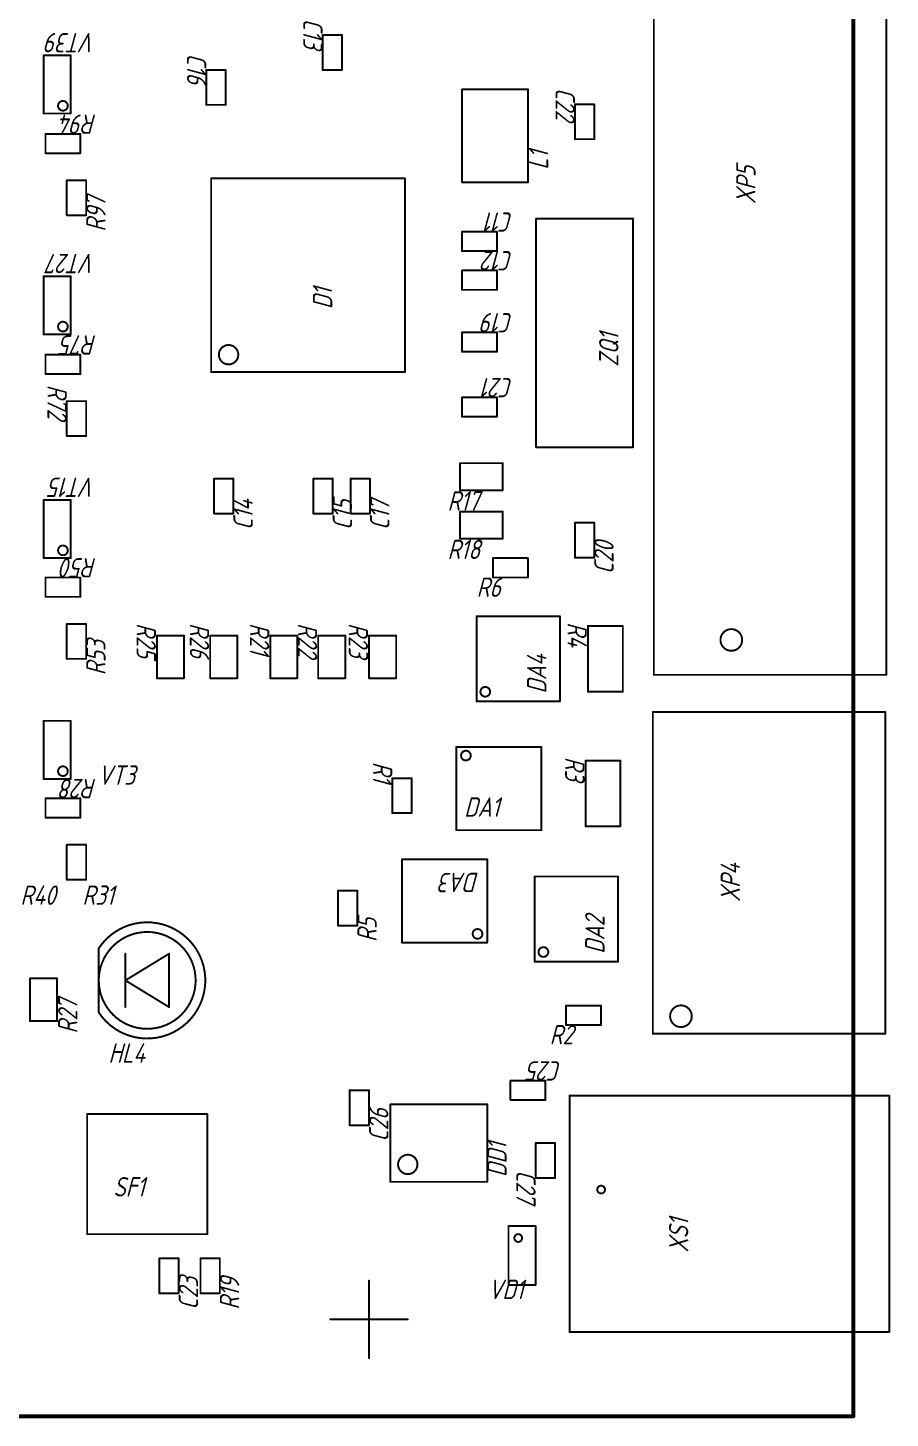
# Model space of a CAD drawing. Header units: millimetres. Extents: x 100 to 205, y 100 to 243.
# Drawn here: x 159.4 to 203.9, y 99.9 to 171.7 of the extents above; entities that cross this region are included whole.
import ezdxf

# ---------------------------------------------------------------- set-up
doc = ezdxf.new("R2010")
doc.units = ezdxf.units.MM
doc.layers.add('Mechanical1', color=6, linetype='Continuous')
doc.layers.add('Mechanical13', color=56, linetype='Continuous')
doc.styles.add('ГОСТ тип А', font='', dxfattribs={"height": 0.2})
doc.styles.get('ГОСТ тип А').set_extended_font_data('ГОСТ тип А', italic=True)

msp = doc.modelspace()

# ---------------------------------------------------------------- linework, layer by layer
at = {"layer": 'Mechanical1', "const_width": 0.2}
for points in [[(202, 243), (202, 100)], [(100, 100), (202, 100)]]:
    msp.add_lwpolyline(points, dxfattribs=at)
at = {"layer": 'Mechanical1', "const_width": 0.1}
msp.add_lwpolyline([(201.95, 100, 1), (202.05, 100, 1)], format="xyb", close=True, dxfattribs=at)
msp.add_lwpolyline([(201.95, 100, 1), (202.05, 100, 1)], format="xyb", close=True, dxfattribs=at)
at = {"layer": 'Mechanical13', "const_width": 0.1}
for points in [[(191.7, 189.875), (191.7, 138.275)], [(203.7, 189.875), (203.7, 138.275)], [(174.6, 169.5), (174.6, 171.3)], [(174.6, 171.3), (175.6, 171.3)], [(175.6, 169.5), (175.6, 171.3)], [(160.2, 167.25), (160.2, 170.25)], [(160.2, 170.25), (161.6, 170.25)], [(161.6, 167.25), (161.6, 170.25)], [(168.6, 169.5), (169.6, 169.5)], [(168.6, 167.7), (168.6, 169.5)], [(169.6, 167.7), (169.6, 169.5)], [(174.6, 169.5), (175.6, 169.5)], [(181.8, 168.5), (185.2, 168.5)], [(181.8, 163.7), (181.8, 168.5)], [(185.2, 163.7), (185.2, 168.5)], [(160.2, 167.25), (161.6, 167.25)], [(168.6, 167.7), (169.6, 167.7)], [(187.625, 165.925), (187.625, 167.725)], [(187.625, 167.725), (188.625, 167.725)], [(188.625, 165.925), (188.625, 167.725)], [(160.3, 165.2), (160.3, 166.2)], [(160.3, 166.2), (162.1, 166.2)], [(162.1, 165.2), (162.1, 166.2)], [(187.625, 165.925), (188.625, 165.925)], [(160.3, 165.2), (162.1, 165.2)], [(161.4, 163.8), (162.4, 163.8)], [(161.4, 162), (161.4, 163.8)], [(162.4, 162), (162.4, 163.8)], [(168.85, 153.9), (168.85, 163.9)], [(168.85, 163.9), (178.85, 163.9)], [(178.85, 153.9), (178.85, 163.9)], [(181.8, 163.7), (185.2, 163.7)], [(161.4, 162), (162.4, 162)], [(185.625, 161.825), (190.625, 161.825)], [(185.625, 150.025), (185.625, 161.825)], [(190.625, 150.025), (190.625, 161.825)], [(181.8, 161.15), (183.6, 161.15)], [(181.8, 160.15), (181.8, 161.15)], [(183.6, 160.15), (183.6, 161.15)], [(181.8, 160.15), (183.6, 160.15)], [(160.2, 155.85), (160.2, 158.85)], [(160.2, 158.85), (161.6, 158.85)], [(161.6, 155.85), (161.6, 158.85)], [(181.8, 159.15), (183.6, 159.15)], [(181.8, 158.15), (181.8, 159.15)], [(183.6, 158.15), (183.6, 159.15)], [(181.8, 158.15), (183.6, 158.15)], [(160.2, 155.85), (161.6, 155.85)], [(181.8, 154.95), (181.8, 155.95)], [(181.8, 155.95), (183.6, 155.95)], [(183.6, 154.95), (183.6, 155.95)], [(160.3, 153.8), (160.3, 154.8)], [(160.3, 154.8), (162.1, 154.8)], [(162.1, 153.8), (162.1, 154.8)], [(181.8, 154.95), (183.6, 154.95)], [(160.3, 153.8), (162.1, 153.8)], [(168.85, 153.9), (178.85, 153.9)], [(161.4, 152.4), (162.4, 152.4)], [(161.4, 150.6), (161.4, 152.4)], [(162.4, 150.6), (162.4, 152.4)], [(181.8, 151.6), (181.8, 152.6)], [(181.8, 152.6), (183.6, 152.6)], [(183.6, 151.6), (183.6, 152.6)], [(181.8, 151.6), (183.6, 151.6)], [(161.4, 150.6), (162.4, 150.6)], [(185.625, 150.025), (190.625, 150.025)], [(181.7, 149.2), (183.9, 149.2)], [(181.7, 147.8), (181.7, 149.2)], [(183.9, 147.8), (183.9, 149.2)], [(169, 146.6), (169, 148.4)], [(169, 148.4), (170, 148.4)], [(170, 146.6), (170, 148.4)], [(174.125, 146.6), (174.125, 148.4)], [(174.125, 148.4), (175.125, 148.4)], [(175.125, 146.6), (175.125, 148.4)], [(176.05, 146.6), (176.05, 148.4)], [(176.05, 148.4), (177.05, 148.4)], [(177.05, 146.6), (177.05, 148.4)], [(160.2, 144.3), (160.2, 147.3)], [(160.2, 147.3), (161.6, 147.3)], [(161.6, 144.3), (161.6, 147.3)], [(181.7, 147.8), (183.9, 147.8)], [(169, 146.6), (170, 146.6)], [(174.125, 146.6), (175.125, 146.6)], [(176.05, 146.6), (177.05, 146.6)], [(181.7, 146.7), (183.9, 146.7)], [(181.7, 145.3), (181.7, 146.7)], [(183.9, 145.3), (183.9, 146.7)], [(187.625, 144.325), (187.625, 146.125)], [(187.625, 146.125), (188.625, 146.125)], [(188.625, 144.325), (188.625, 146.125)], [(181.7, 145.3), (183.9, 145.3)], [(160.2, 144.3), (161.6, 144.3)], [(183.4, 144.3), (185.2, 144.3)], [(183.4, 143.3), (183.4, 144.3)], [(185.2, 143.3), (185.2, 144.3)], [(187.625, 144.325), (188.625, 144.325)], [(160.3, 143.3), (162.1, 143.3)], [(160.3, 142.3), (160.3, 143.3)], [(162.1, 142.3), (162.1, 143.3)], [(183.4, 143.3), (185.2, 143.3)], [(160.3, 142.3), (162.1, 142.3)], [(161.4, 139.1), (161.4, 140.9)], [(161.4, 140.9), (162.4, 140.9)], [(162.4, 139.1), (162.4, 140.9)], [(182.55, 136.9), (182.55, 141.3)], [(182.55, 141.3), (186.85, 141.3)], [(186.85, 136.9), (186.85, 141.3)], [(188.3, 137.4), (188.3, 140.8)], [(188.3, 140.8), (190.1, 140.8)], [(190.1, 137.4), (190.1, 140.8)], [(166.05, 138.1), (166.05, 140.3)], [(166.05, 140.3), (167.45, 140.3)], [(167.45, 138.1), (167.45, 140.3)], [(168.8, 138.1), (168.8, 140.3)], [(168.8, 140.3), (170.2, 140.3)], [(170.2, 138.1), (170.2, 140.3)], [(171.9, 138.1), (171.9, 140.3)], [(171.9, 140.3), (173.3, 140.3)], [(173.3, 138.1), (173.3, 140.3)], [(174.375, 140.3), (175.775, 140.3)], [(174.375, 138.1), (174.375, 140.3)], [(175.775, 138.1), (175.775, 140.3)], [(177, 140.3), (178.4, 140.3)], [(177, 138.1), (177, 140.3)], [(178.4, 138.1), (178.4, 140.3)], [(161.4, 139.1), (162.4, 139.1)], [(166.05, 138.1), (167.45, 138.1)], [(168.8, 138.1), (170.2, 138.1)], [(171.9, 138.1), (173.3, 138.1)], [(174.375, 138.1), (175.775, 138.1)], [(177, 138.1), (178.4, 138.1)], [(191.7, 138.275), (203.7, 138.275)], [(188.3, 137.4), (190.1, 137.4)], [(182.55, 136.9), (186.85, 136.9)], [(191.65, 136.35), (203.65, 136.35)], [(191.65, 119.75), (191.65, 136.35)], [(203.65, 119.75), (203.65, 136.35)], [(160.2, 132.9), (160.2, 135.9)], [(160.2, 135.9), (161.6, 135.9)], [(161.6, 132.9), (161.6, 135.9)], [(181.5, 130.255), (181.5, 134.555)], [(181.5, 134.555), (185.9, 134.555)], [(185.9, 130.255), (185.9, 134.555)], [(188.175, 130.45), (188.175, 133.85)], [(188.175, 133.85), (189.975, 133.85)], [(189.975, 130.45), (189.975, 133.85)], [(160.2, 132.9), (161.6, 132.9)], [(178.2, 132.935), (179.2, 132.935)], [(178.2, 131.135), (178.2, 132.935)], [(179.2, 131.135), (179.2, 132.935)], [(160.3, 130.9), (160.3, 131.9)], [(160.3, 131.9), (162.1, 131.9)], [(162.1, 130.9), (162.1, 131.9)], [(160.3, 130.9), (162.1, 130.9)], [(178.2, 131.135), (179.2, 131.135)], [(181.5, 130.255), (185.9, 130.255)], [(188.175, 130.45), (189.975, 130.45)], [(161.4, 129.5), (162.4, 129.5)], [(161.4, 127.7), (161.4, 129.5)], [(162.4, 127.7), (162.4, 129.5)], [(178.7, 128.75), (183.1, 128.75)], [(178.7, 124.45), (178.7, 128.75)], [(183.1, 124.45), (183.1, 128.75)], [(185.55, 123.465), (185.55, 127.865)], [(185.55, 127.865), (189.85, 127.865)], [(189.85, 123.465), (189.85, 127.865)], [(161.4, 127.7), (162.4, 127.7)], [(175.4, 127.13), (176.4, 127.13)], [(175.4, 125.33), (175.4, 127.13)], [(176.4, 125.33), (176.4, 127.13)], [(175.4, 125.33), (176.4, 125.33)], [(163.05, 120.842), (163.05, 124.164)], [(178.7, 124.45), (183.1, 124.45)], [(164.425, 122.5), (166.675, 123.875)], [(164.425, 121.125), (164.425, 123.875)], [(166.675, 121.125), (166.675, 123.875)], [(185.55, 123.465), (189.85, 123.465)], [(159.5, 122.6), (160.9, 122.6)], [(159.5, 120.4), (159.5, 122.6)], [(160.9, 120.4), (160.9, 122.6)], [(164.425, 122.5), (166.675, 121.125)], [(187.17, 121.2), (188.97, 121.2)], [(187.17, 120.2), (187.17, 121.2)], [(188.97, 120.2), (188.97, 121.2)], [(159.5, 120.4), (160.9, 120.4)], [(187.17, 120.2), (188.97, 120.2)], [(191.65, 119.75), (203.65, 119.75)], [(184.3, 117.325), (186.1, 117.325)], [(184.3, 116.325), (184.3, 117.325)], [(186.1, 116.325), (186.1, 117.325)], [(176, 115.025), (176, 116.825)], [(176, 116.825), (177, 116.825)], [(177, 115.025), (177, 116.825)], [(184.3, 116.325), (186.1, 116.325)], [(187.35, 104.35), (187.35, 116.55)], [(187.35, 116.55), (203.85, 116.55)], [(203.85, 104.35), (203.85, 116.55)], [(162.45, 109.4), (162.45, 115.6)], [(162.45, 115.6), (168.65, 115.6)], [(168.65, 109.4), (168.65, 115.6)], [(178.1, 112.1), (178.1, 116.1)], [(178.1, 116.1), (183.1, 116.1)], [(183.1, 112.1), (183.1, 116.1)], [(176, 115.025), (177, 115.025)], [(185.6, 114.1), (186.6, 114.1)], [(185.6, 112.3), (185.6, 114.1)], [(186.6, 112.3), (186.6, 114.1)], [(178.1, 112.1), (183.1, 112.1)], [(185.6, 112.3), (186.6, 112.3)], [(184.2, 106.78), (184.2, 109.82)], [(184.2, 109.82), (185.6, 109.82)], [(185.6, 106.78), (185.6, 109.82)], [(162.45, 109.4), (168.65, 109.4)], [(166.175, 106.35), (166.175, 108.15)], [(166.175, 108.15), (167.175, 108.15)], [(167.175, 106.35), (167.175, 108.15)], [(168.3, 106.35), (168.3, 108.15)], [(168.3, 108.15), (169.3, 108.15)], [(169.3, 106.35), (169.3, 108.15)], [(177, 103), (177, 107)], [(166.175, 106.35), (167.175, 106.35)], [(168.3, 106.35), (169.3, 106.35)], [(184.2, 106.78), (185.6, 106.78)], [(175, 105), (179, 105)], [(187.35, 104.35), (203.85, 104.35)]]:
    msp.add_lwpolyline(points, dxfattribs=at)
at = {"layer": 'Mechanical13'}
for points, const_width in [([(174.575, 171.3, 1), (174.625, 171.3, 1)], 0.05), ([(174.575, 171.3, 1), (174.625, 171.3, 1)], 0.05), ([(175.575, 171.3, 1), (175.625, 171.3, 1)], 0.05), ([(175.575, 171.3, 1), (175.625, 171.3, 1)], 0.05), ([(160.175, 170.25, 1), (160.225, 170.25, 1)], 0.05), ([(160.175, 170.25, 1), (160.225, 170.25, 1)], 0.05), ([(161.575, 170.25, 1), (161.625, 170.25, 1)], 0.05), ([(161.575, 170.25, 1), (161.625, 170.25, 1)], 0.05), ([(168.575, 169.5, 1), (168.625, 169.5, 1)], 0.05), ([(168.575, 169.5, 1), (168.625, 169.5, 1)], 0.05), ([(169.575, 169.5, 1), (169.625, 169.5, 1)], 0.05), ([(169.575, 169.5, 1), (169.625, 169.5, 1)], 0.05), ([(174.575, 169.5, 1), (174.625, 169.5, 1)], 0.05), ([(174.575, 169.5, 1), (174.625, 169.5, 1)], 0.05), ([(175.575, 169.5, 1), (175.625, 169.5, 1)], 0.05), ([(175.575, 169.5, 1), (175.625, 169.5, 1)], 0.05), ([(181.775, 168.5, 1), (181.825, 168.5, 1)], 0.05), ([(181.775, 168.5, 1), (181.825, 168.5, 1)], 0.05), ([(185.175, 168.5, 1), (185.225, 168.5, 1)], 0.05), ([(185.175, 168.5, 1), (185.225, 168.5, 1)], 0.05), ([(160.175, 167.25, 1), (160.225, 167.25, 1)], 0.05), ([(160.175, 167.25, 1), (160.225, 167.25, 1)], 0.05), ([(161.45, 167.65, 1), (160.95, 167.65, 1)], 0.1), ([(160.925, 167.65, 1), (160.975, 167.65, 1)], 0.05), ([(161.425, 167.65, 1), (161.475, 167.65, 1)], 0.05), ([(161.575, 167.25, 1), (161.625, 167.25, 1)], 0.05), ([(161.575, 167.25, 1), (161.625, 167.25, 1)], 0.05), ([(168.575, 167.7, 1), (168.625, 167.7, 1)], 0.05), ([(168.575, 167.7, 1), (168.625, 167.7, 1)], 0.05), ([(169.575, 167.7, 1), (169.625, 167.7, 1)], 0.05), ([(169.575, 167.7, 1), (169.625, 167.7, 1)], 0.05), ([(187.6, 167.725, 1), (187.65, 167.725, 1)], 0.05), ([(187.6, 167.725, 1), (187.65, 167.725, 1)], 0.05), ([(188.6, 167.725, 1), (188.65, 167.725, 1)], 0.05), ([(188.6, 167.725, 1), (188.65, 167.725, 1)], 0.05), ([(160.275, 166.2, 1), (160.325, 166.2, 1)], 0.05), ([(160.275, 166.2, 1), (160.325, 166.2, 1)], 0.05), ([(162.075, 166.2, 1), (162.125, 166.2, 1)], 0.05), ([(162.075, 166.2, 1), (162.125, 166.2, 1)], 0.05), ([(187.6, 165.925, 1), (187.65, 165.925, 1)], 0.05), ([(187.6, 165.925, 1), (187.65, 165.925, 1)], 0.05), ([(188.6, 165.925, 1), (188.65, 165.925, 1)], 0.05), ([(188.6, 165.925, 1), (188.65, 165.925, 1)], 0.05), ([(160.275, 165.2, 1), (160.325, 165.2, 1)], 0.05), ([(160.275, 165.2, 1), (160.325, 165.2, 1)], 0.05), ([(162.075, 165.2, 1), (162.125, 165.2, 1)], 0.05), ([(162.075, 165.2, 1), (162.125, 165.2, 1)], 0.05), ([(161.375, 163.8, 1), (161.425, 163.8, 1)], 0.05), ([(161.375, 163.8, 1), (161.425, 163.8, 1)], 0.05), ([(162.375, 163.8, 1), (162.425, 163.8, 1)], 0.05), ([(162.375, 163.8, 1), (162.425, 163.8, 1)], 0.05), ([(168.825, 163.9, 1), (168.875, 163.9, 1)], 0.05), ([(168.825, 163.9, 1), (168.875, 163.9, 1)], 0.05), ([(178.825, 163.9, 1), (178.875, 163.9, 1)], 0.05), ([(178.825, 163.9, 1), (178.875, 163.9, 1)], 0.05), ([(181.775, 163.7, 1), (181.825, 163.7, 1)], 0.05), ([(181.775, 163.7, 1), (181.825, 163.7, 1)], 0.05), ([(185.175, 163.7, 1), (185.225, 163.7, 1)], 0.05), ([(185.175, 163.7, 1), (185.225, 163.7, 1)], 0.05), ([(161.375, 162, 1), (161.425, 162, 1)], 0.05), ([(161.375, 162, 1), (161.425, 162, 1)], 0.05), ([(162.375, 162, 1), (162.425, 162, 1)], 0.05), ([(162.375, 162, 1), (162.425, 162, 1)], 0.05), ([(185.6, 161.825, 1), (185.65, 161.825, 1)], 0.05), ([(185.6, 161.825, 1), (185.65, 161.825, 1)], 0.05), ([(190.6, 161.825, 1), (190.65, 161.825, 1)], 0.05), ([(190.6, 161.825, 1), (190.65, 161.825, 1)], 0.05), ([(181.775, 161.15, 1), (181.825, 161.15, 1)], 0.05), ([(181.775, 161.15, 1), (181.825, 161.15, 1)], 0.05), ([(183.575, 161.15, 1), (183.625, 161.15, 1)], 0.05), ([(183.575, 161.15, 1), (183.625, 161.15, 1)], 0.05), ([(181.775, 160.15, 1), (181.825, 160.15, 1)], 0.05), ([(181.775, 160.15, 1), (181.825, 160.15, 1)], 0.05), ([(183.575, 160.15, 1), (183.625, 160.15, 1)], 0.05), ([(183.575, 160.15, 1), (183.625, 160.15, 1)], 0.05), ([(160.175, 158.85, 1), (160.225, 158.85, 1)], 0.05), ([(160.175, 158.85, 1), (160.225, 158.85, 1)], 0.05), ([(161.575, 158.85, 1), (161.625, 158.85, 1)], 0.05), ([(161.575, 158.85, 1), (161.625, 158.85, 1)], 0.05), ([(181.775, 159.15, 1), (181.825, 159.15, 1)], 0.05), ([(181.775, 159.15, 1), (181.825, 159.15, 1)], 0.05), ([(183.575, 159.15, 1), (183.625, 159.15, 1)], 0.05), ([(183.575, 159.15, 1), (183.625, 159.15, 1)], 0.05), ([(181.775, 158.15, 1), (181.825, 158.15, 1)], 0.05), ([(181.775, 158.15, 1), (181.825, 158.15, 1)], 0.05), ([(183.575, 158.15, 1), (183.625, 158.15, 1)], 0.05), ([(183.575, 158.15, 1), (183.625, 158.15, 1)], 0.05), ([(161.45, 156.25, 1), (160.95, 156.25, 1)], 0.1), ([(160.175, 155.85, 1), (160.225, 155.85, 1)], 0.05), ([(160.175, 155.85, 1), (160.225, 155.85, 1)], 0.05), ([(160.925, 156.25, 1), (160.975, 156.25, 1)], 0.05), ([(161.425, 156.25, 1), (161.475, 156.25, 1)], 0.05), ([(161.575, 155.85, 1), (161.625, 155.85, 1)], 0.05), ([(161.575, 155.85, 1), (161.625, 155.85, 1)], 0.05), ([(181.775, 155.95, 1), (181.825, 155.95, 1)], 0.05), ([(181.775, 155.95, 1), (181.825, 155.95, 1)], 0.05), ([(183.575, 155.95, 1), (183.625, 155.95, 1)], 0.05), ([(183.575, 155.95, 1), (183.625, 155.95, 1)], 0.05), ([(170.25, 154.8, 1), (169.25, 154.8, 1)], 0.1), ([(160.275, 154.8, 1), (160.325, 154.8, 1)], 0.05), ([(160.275, 154.8, 1), (160.325, 154.8, 1)], 0.05), ([(162.075, 154.8, 1), (162.125, 154.8, 1)], 0.05), ([(162.075, 154.8, 1), (162.125, 154.8, 1)], 0.05), ([(169.225, 154.8, 1), (169.275, 154.8, 1)], 0.05), ([(170.225, 154.8, 1), (170.275, 154.8, 1)], 0.05), ([(181.775, 154.95, 1), (181.825, 154.95, 1)], 0.05), ([(181.775, 154.95, 1), (181.825, 154.95, 1)], 0.05), ([(183.575, 154.95, 1), (183.625, 154.95, 1)], 0.05), ([(183.575, 154.95, 1), (183.625, 154.95, 1)], 0.05), ([(160.275, 153.8, 1), (160.325, 153.8, 1)], 0.05), ([(160.275, 153.8, 1), (160.325, 153.8, 1)], 0.05), ([(162.075, 153.8, 1), (162.125, 153.8, 1)], 0.05), ([(162.075, 153.8, 1), (162.125, 153.8, 1)], 0.05), ([(168.825, 153.9, 1), (168.875, 153.9, 1)], 0.05), ([(168.825, 153.9, 1), (168.875, 153.9, 1)], 0.05), ([(178.825, 153.9, 1), (178.875, 153.9, 1)], 0.05), ([(178.825, 153.9, 1), (178.875, 153.9, 1)], 0.05), ([(161.375, 152.4, 1), (161.425, 152.4, 1)], 0.05), ([(161.375, 152.4, 1), (161.425, 152.4, 1)], 0.05), ([(162.375, 152.4, 1), (162.425, 152.4, 1)], 0.05), ([(162.375, 152.4, 1), (162.425, 152.4, 1)], 0.05), ([(181.775, 152.6, 1), (181.825, 152.6, 1)], 0.05), ([(181.775, 152.6, 1), (181.825, 152.6, 1)], 0.05), ([(183.575, 152.6, 1), (183.625, 152.6, 1)], 0.05), ([(183.575, 152.6, 1), (183.625, 152.6, 1)], 0.05), ([(181.775, 151.6, 1), (181.825, 151.6, 1)], 0.05), ([(181.775, 151.6, 1), (181.825, 151.6, 1)], 0.05), ([(183.575, 151.6, 1), (183.625, 151.6, 1)], 0.05), ([(183.575, 151.6, 1), (183.625, 151.6, 1)], 0.05), ([(161.375, 150.6, 1), (161.425, 150.6, 1)], 0.05), ([(161.375, 150.6, 1), (161.425, 150.6, 1)], 0.05), ([(162.375, 150.6, 1), (162.425, 150.6, 1)], 0.05), ([(162.375, 150.6, 1), (162.425, 150.6, 1)], 0.05), ([(185.6, 150.025, 1), (185.65, 150.025, 1)], 0.05), ([(185.6, 150.025, 1), (185.65, 150.025, 1)], 0.05), ([(190.6, 150.025, 1), (190.65, 150.025, 1)], 0.05), ([(190.6, 150.025, 1), (190.65, 150.025, 1)], 0.05), ([(181.675, 149.2, 1), (181.725, 149.2, 1)], 0.05), ([(181.675, 149.2, 1), (181.725, 149.2, 1)], 0.05), ([(183.875, 149.2, 1), (183.925, 149.2, 1)], 0.05), ([(183.875, 149.2, 1), (183.925, 149.2, 1)], 0.05), ([(168.975, 148.4, 1), (169.025, 148.4, 1)], 0.05), ([(168.975, 148.4, 1), (169.025, 148.4, 1)], 0.05), ([(169.975, 148.4, 1), (170.025, 148.4, 1)], 0.05), ([(169.975, 148.4, 1), (170.025, 148.4, 1)], 0.05), ([(174.1, 148.4, 1), (174.15, 148.4, 1)], 0.05), ([(174.1, 148.4, 1), (174.15, 148.4, 1)], 0.05), ([(175.1, 148.4, 1), (175.15, 148.4, 1)], 0.05), ([(175.1, 148.4, 1), (175.15, 148.4, 1)], 0.05), ([(176.025, 148.4, 1), (176.075, 148.4, 1)], 0.05), ([(176.025, 148.4, 1), (176.075, 148.4, 1)], 0.05), ([(177.025, 148.4, 1), (177.075, 148.4, 1)], 0.05), ([(177.025, 148.4, 1), (177.075, 148.4, 1)], 0.05), ([(160.175, 147.3, 1), (160.225, 147.3, 1)], 0.05), ([(160.175, 147.3, 1), (160.225, 147.3, 1)], 0.05), ([(161.575, 147.3, 1), (161.625, 147.3, 1)], 0.05), ([(161.575, 147.3, 1), (161.625, 147.3, 1)], 0.05), ([(181.675, 147.8, 1), (181.725, 147.8, 1)], 0.05), ([(181.675, 147.8, 1), (181.725, 147.8, 1)], 0.05), ([(183.875, 147.8, 1), (183.925, 147.8, 1)], 0.05), ([(183.875, 147.8, 1), (183.925, 147.8, 1)], 0.05), ([(168.975, 146.6, 1), (169.025, 146.6, 1)], 0.05), ([(168.975, 146.6, 1), (169.025, 146.6, 1)], 0.05), ([(169.975, 146.6, 1), (170.025, 146.6, 1)], 0.05), ([(169.975, 146.6, 1), (170.025, 146.6, 1)], 0.05), ([(174.1, 146.6, 1), (174.15, 146.6, 1)], 0.05), ([(174.1, 146.6, 1), (174.15, 146.6, 1)], 0.05), ([(175.1, 146.6, 1), (175.15, 146.6, 1)], 0.05), ([(175.1, 146.6, 1), (175.15, 146.6, 1)], 0.05), ([(176.025, 146.6, 1), (176.075, 146.6, 1)], 0.05), ([(176.025, 146.6, 1), (176.075, 146.6, 1)], 0.05), ([(177.025, 146.6, 1), (177.075, 146.6, 1)], 0.05), ([(177.025, 146.6, 1), (177.075, 146.6, 1)], 0.05), ([(181.675, 146.7, 1), (181.725, 146.7, 1)], 0.05), ([(181.675, 146.7, 1), (181.725, 146.7, 1)], 0.05), ([(183.875, 146.7, 1), (183.925, 146.7, 1)], 0.05), ([(183.875, 146.7, 1), (183.925, 146.7, 1)], 0.05), ([(187.6, 146.125, 1), (187.65, 146.125, 1)], 0.05), ([(187.6, 146.125, 1), (187.65, 146.125, 1)], 0.05), ([(188.6, 146.125, 1), (188.65, 146.125, 1)], 0.05), ([(188.6, 146.125, 1), (188.65, 146.125, 1)], 0.05), ([(161.45, 144.7, 1), (160.95, 144.7, 1)], 0.1), ([(181.675, 145.3, 1), (181.725, 145.3, 1)], 0.05), ([(181.675, 145.3, 1), (181.725, 145.3, 1)], 0.05), ([(183.875, 145.3, 1), (183.925, 145.3, 1)], 0.05), ([(183.875, 145.3, 1), (183.925, 145.3, 1)], 0.05), ([(160.175, 144.3, 1), (160.225, 144.3, 1)], 0.05), ([(160.175, 144.3, 1), (160.225, 144.3, 1)], 0.05), ([(160.925, 144.7, 1), (160.975, 144.7, 1)], 0.05), ([(161.425, 144.7, 1), (161.475, 144.7, 1)], 0.05), ([(161.575, 144.3, 1), (161.625, 144.3, 1)], 0.05), ([(161.575, 144.3, 1), (161.625, 144.3, 1)], 0.05), ([(183.375, 144.3, 1), (183.425, 144.3, 1)], 0.05), ([(183.375, 144.3, 1), (183.425, 144.3, 1)], 0.05), ([(185.175, 144.3, 1), (185.225, 144.3, 1)], 0.05), ([(185.175, 144.3, 1), (185.225, 144.3, 1)], 0.05), ([(187.6, 144.325, 1), (187.65, 144.325, 1)], 0.05), ([(187.6, 144.325, 1), (187.65, 144.325, 1)], 0.05), ([(188.6, 144.325, 1), (188.65, 144.325, 1)], 0.05), ([(188.6, 144.325, 1), (188.65, 144.325, 1)], 0.05), ([(160.275, 143.3, 1), (160.325, 143.3, 1)], 0.05), ([(160.275, 143.3, 1), (160.325, 143.3, 1)], 0.05), ([(162.075, 143.3, 1), (162.125, 143.3, 1)], 0.05), ([(162.075, 143.3, 1), (162.125, 143.3, 1)], 0.05), ([(183.375, 143.3, 1), (183.425, 143.3, 1)], 0.05), ([(183.375, 143.3, 1), (183.425, 143.3, 1)], 0.05), ([(185.175, 143.3, 1), (185.225, 143.3, 1)], 0.05), ([(185.175, 143.3, 1), (185.225, 143.3, 1)], 0.05), ([(160.275, 142.3, 1), (160.325, 142.3, 1)], 0.05), ([(160.275, 142.3, 1), (160.325, 142.3, 1)], 0.05), ([(162.075, 142.3, 1), (162.125, 142.3, 1)], 0.05), ([(162.075, 142.3, 1), (162.125, 142.3, 1)], 0.05), ([(161.375, 140.9, 1), (161.425, 140.9, 1)], 0.05), ([(161.375, 140.9, 1), (161.425, 140.9, 1)], 0.05), ([(162.375, 140.9, 1), (162.425, 140.9, 1)], 0.05), ([(162.375, 140.9, 1), (162.425, 140.9, 1)], 0.05), ([(182.525, 141.3, 1), (182.575, 141.3, 1)], 0.05), ([(182.525, 141.3, 1), (182.575, 141.3, 1)], 0.05), ([(186.825, 141.3, 1), (186.875, 141.3, 1)], 0.05), ([(186.825, 141.3, 1), (186.875, 141.3, 1)], 0.05), ([(188.275, 140.8, 1), (188.325, 140.8, 1)], 0.05), ([(188.275, 140.8, 1), (188.325, 140.8, 1)], 0.05), ([(190.075, 140.8, 1), (190.125, 140.8, 1)], 0.05), ([(190.075, 140.8, 1), (190.125, 140.8, 1)], 0.05), ([(196.259, 140.075, 1), (195.141, 140.075, 1)], 0.1), ([(166.025, 140.3, 1), (166.075, 140.3, 1)], 0.05), ([(166.025, 140.3, 1), (166.075, 140.3, 1)], 0.05), ([(167.425, 140.3, 1), (167.475, 140.3, 1)], 0.05), ([(167.425, 140.3, 1), (167.475, 140.3, 1)], 0.05), ([(168.775, 140.3, 1), (168.825, 140.3, 1)], 0.05), ([(168.775, 140.3, 1), (168.825, 140.3, 1)], 0.05), ([(170.175, 140.3, 1), (170.225, 140.3, 1)], 0.05), ([(170.175, 140.3, 1), (170.225, 140.3, 1)], 0.05), ([(171.875, 140.3, 1), (171.925, 140.3, 1)], 0.05), ([(171.875, 140.3, 1), (171.925, 140.3, 1)], 0.05), ([(173.275, 140.3, 1), (173.325, 140.3, 1)], 0.05), ([(173.275, 140.3, 1), (173.325, 140.3, 1)], 0.05), ([(174.35, 140.3, 1), (174.4, 140.3, 1)], 0.05), ([(174.35, 140.3, 1), (174.4, 140.3, 1)], 0.05), ([(175.75, 140.3, 1), (175.8, 140.3, 1)], 0.05), ([(175.75, 140.3, 1), (175.8, 140.3, 1)], 0.05), ([(176.975, 140.3, 1), (177.025, 140.3, 1)], 0.05), ([(176.975, 140.3, 1), (177.025, 140.3, 1)], 0.05), ([(178.375, 140.3, 1), (178.425, 140.3, 1)], 0.05), ([(178.375, 140.3, 1), (178.425, 140.3, 1)], 0.05), ([(195.116, 140.075, 1), (195.166, 140.075, 1)], 0.05), ([(196.234, 140.075, 1), (196.284, 140.075, 1)], 0.05), ([(161.375, 139.1, 1), (161.425, 139.1, 1)], 0.05), ([(161.375, 139.1, 1), (161.425, 139.1, 1)], 0.05), ([(162.375, 139.1, 1), (162.425, 139.1, 1)], 0.05), ([(162.375, 139.1, 1), (162.425, 139.1, 1)], 0.05), ([(166.025, 138.1, 1), (166.075, 138.1, 1)], 0.05), ([(166.025, 138.1, 1), (166.075, 138.1, 1)], 0.05), ([(167.425, 138.1, 1), (167.475, 138.1, 1)], 0.05), ([(167.425, 138.1, 1), (167.475, 138.1, 1)], 0.05), ([(168.775, 138.1, 1), (168.825, 138.1, 1)], 0.05), ([(168.775, 138.1, 1), (168.825, 138.1, 1)], 0.05), ([(170.175, 138.1, 1), (170.225, 138.1, 1)], 0.05), ([(170.175, 138.1, 1), (170.225, 138.1, 1)], 0.05), ([(171.875, 138.1, 1), (171.925, 138.1, 1)], 0.05), ([(171.875, 138.1, 1), (171.925, 138.1, 1)], 0.05), ([(173.275, 138.1, 1), (173.325, 138.1, 1)], 0.05), ([(173.275, 138.1, 1), (173.325, 138.1, 1)], 0.05), ([(174.35, 138.1, 1), (174.4, 138.1, 1)], 0.05), ([(174.35, 138.1, 1), (174.4, 138.1, 1)], 0.05), ([(175.75, 138.1, 1), (175.8, 138.1, 1)], 0.05), ([(175.75, 138.1, 1), (175.8, 138.1, 1)], 0.05), ([(176.975, 138.1, 1), (177.025, 138.1, 1)], 0.05), ([(176.975, 138.1, 1), (177.025, 138.1, 1)], 0.05), ([(178.375, 138.1, 1), (178.425, 138.1, 1)], 0.05), ([(178.375, 138.1, 1), (178.425, 138.1, 1)], 0.05), ([(191.675, 138.275, 1), (191.725, 138.275, 1)], 0.05), ([(191.675, 138.275, 1), (191.725, 138.275, 1)], 0.05), ([(203.675, 138.275, 1), (203.725, 138.275, 1)], 0.05), ([(203.675, 138.275, 1), (203.725, 138.275, 1)], 0.05), ([(183.25, 137.4, 1), (182.75, 137.4, 1)], 0.1), ([(182.725, 137.4, 1), (182.775, 137.4, 1)], 0.05), ([(183.225, 137.4, 1), (183.275, 137.4, 1)], 0.05), ([(188.275, 137.4, 1), (188.325, 137.4, 1)], 0.05), ([(188.275, 137.4, 1), (188.325, 137.4, 1)], 0.05), ([(190.075, 137.4, 1), (190.125, 137.4, 1)], 0.05), ([(190.075, 137.4, 1), (190.125, 137.4, 1)], 0.05), ([(182.525, 136.9, 1), (182.575, 136.9, 1)], 0.05), ([(182.525, 136.9, 1), (182.575, 136.9, 1)], 0.05), ([(186.825, 136.9, 1), (186.875, 136.9, 1)], 0.05), ([(186.825, 136.9, 1), (186.875, 136.9, 1)], 0.05), ([(191.625, 136.35, 1), (191.675, 136.35, 1)], 0.05), ([(191.625, 136.35, 1), (191.675, 136.35, 1)], 0.05), ([(203.625, 136.35, 1), (203.675, 136.35, 1)], 0.05), ([(203.625, 136.35, 1), (203.675, 136.35, 1)], 0.05), ([(160.175, 135.9, 1), (160.225, 135.9, 1)], 0.05), ([(160.175, 135.9, 1), (160.225, 135.9, 1)], 0.05), ([(161.575, 135.9, 1), (161.625, 135.9, 1)], 0.05), ([(161.575, 135.9, 1), (161.625, 135.9, 1)], 0.05), ([(181.475, 134.555, 1), (181.525, 134.555, 1)], 0.05), ([(181.475, 134.555, 1), (181.525, 134.555, 1)], 0.05), ([(182.25, 134.105, 1), (181.75, 134.105, 1)], 0.1), ([(185.875, 134.555, 1), (185.925, 134.555, 1)], 0.05), ([(185.875, 134.555, 1), (185.925, 134.555, 1)], 0.05), ([(161.45, 133.3, 1), (160.95, 133.3, 1)], 0.1), ([(181.725, 134.105, 1), (181.775, 134.105, 1)], 0.05), ([(182.225, 134.105, 1), (182.275, 134.105, 1)], 0.05), ([(188.15, 133.85, 1), (188.2, 133.85, 1)], 0.05), ([(188.15, 133.85, 1), (188.2, 133.85, 1)], 0.05), ([(189.95, 133.85, 1), (190, 133.85, 1)], 0.05), ([(189.95, 133.85, 1), (190, 133.85, 1)], 0.05), ([(160.175, 132.9, 1), (160.225, 132.9, 1)], 0.05), ([(160.175, 132.9, 1), (160.225, 132.9, 1)], 0.05), ([(160.925, 133.3, 1), (160.975, 133.3, 1)], 0.05), ([(161.425, 133.3, 1), (161.475, 133.3, 1)], 0.05), ([(161.575, 132.9, 1), (161.625, 132.9, 1)], 0.05), ([(161.575, 132.9, 1), (161.625, 132.9, 1)], 0.05), ([(178.175, 132.935, 1), (178.225, 132.935, 1)], 0.05), ([(178.175, 132.935, 1), (178.225, 132.935, 1)], 0.05), ([(179.175, 132.935, 1), (179.225, 132.935, 1)], 0.05), ([(179.175, 132.935, 1), (179.225, 132.935, 1)], 0.05), ([(160.275, 131.9, 1), (160.325, 131.9, 1)], 0.05), ([(160.275, 131.9, 1), (160.325, 131.9, 1)], 0.05), ([(162.075, 131.9, 1), (162.125, 131.9, 1)], 0.05), ([(162.075, 131.9, 1), (162.125, 131.9, 1)], 0.05), ([(160.275, 130.9, 1), (160.325, 130.9, 1)], 0.05), ([(160.275, 130.9, 1), (160.325, 130.9, 1)], 0.05), ([(162.075, 130.9, 1), (162.125, 130.9, 1)], 0.05), ([(162.075, 130.9, 1), (162.125, 130.9, 1)], 0.05), ([(178.175, 131.135, 1), (178.225, 131.135, 1)], 0.05), ([(178.175, 131.135, 1), (178.225, 131.135, 1)], 0.05), ([(179.175, 131.135, 1), (179.225, 131.135, 1)], 0.05), ([(179.175, 131.135, 1), (179.225, 131.135, 1)], 0.05), ([(181.475, 130.255, 1), (181.525, 130.255, 1)], 0.05), ([(181.475, 130.255, 1), (181.525, 130.255, 1)], 0.05), ([(185.875, 130.255, 1), (185.925, 130.255, 1)], 0.05), ([(185.875, 130.255, 1), (185.925, 130.255, 1)], 0.05), ([(188.15, 130.45, 1), (188.2, 130.45, 1)], 0.05), ([(188.15, 130.45, 1), (188.2, 130.45, 1)], 0.05), ([(189.95, 130.45, 1), (190, 130.45, 1)], 0.05), ([(189.95, 130.45, 1), (190, 130.45, 1)], 0.05), ([(161.375, 129.5, 1), (161.425, 129.5, 1)], 0.05), ([(161.375, 129.5, 1), (161.425, 129.5, 1)], 0.05), ([(162.375, 129.5, 1), (162.425, 129.5, 1)], 0.05), ([(162.375, 129.5, 1), (162.425, 129.5, 1)], 0.05), ([(178.675, 128.75, 1), (178.725, 128.75, 1)], 0.05), ([(178.675, 128.75, 1), (178.725, 128.75, 1)], 0.05), ([(183.075, 128.75, 1), (183.125, 128.75, 1)], 0.05), ([(183.075, 128.75, 1), (183.125, 128.75, 1)], 0.05), ([(185.525, 127.865, 1), (185.575, 127.865, 1)], 0.05), ([(185.525, 127.865, 1), (185.575, 127.865, 1)], 0.05), ([(189.825, 127.865, 1), (189.875, 127.865, 1)], 0.05), ([(189.825, 127.865, 1), (189.875, 127.865, 1)], 0.05), ([(161.375, 127.7, 1), (161.425, 127.7, 1)], 0.05), ([(161.375, 127.7, 1), (161.425, 127.7, 1)], 0.05), ([(162.375, 127.7, 1), (162.425, 127.7, 1)], 0.05), ([(162.375, 127.7, 1), (162.425, 127.7, 1)], 0.05), ([(175.375, 127.13, 1), (175.425, 127.13, 1)], 0.05), ([(175.375, 127.13, 1), (175.425, 127.13, 1)], 0.05), ([(176.375, 127.13, 1), (176.425, 127.13, 1)], 0.05), ([(176.375, 127.13, 1), (176.425, 127.13, 1)], 0.05), ([(168.05, 122.5, 1), (163.05, 122.5, 1)], 0.1), ([(175.375, 125.33, 1), (175.425, 125.33, 1)], 0.05), ([(175.375, 125.33, 1), (175.425, 125.33, 1)], 0.05), ([(176.375, 125.33, 1), (176.425, 125.33, 1)], 0.05), ([(176.375, 125.33, 1), (176.425, 125.33, 1)], 0.05), ([(182.85, 124.9, 1), (182.35, 124.9, 1)], 0.1), ([(182.325, 124.9, 1), (182.375, 124.9, 1)], 0.05), ([(182.825, 124.9, 1), (182.875, 124.9, 1)], 0.05), ([(163.025, 124.164, 1), (163.075, 124.164, 1)], 0.05), ([(163.029, 124.164, 1), (163.079, 124.164, 1)], 0.05), ([(178.675, 124.45, 1), (178.725, 124.45, 1)], 0.05), ([(178.675, 124.45, 1), (178.725, 124.45, 1)], 0.05), ([(183.075, 124.45, 1), (183.125, 124.45, 1)], 0.05), ([(183.075, 124.45, 1), (183.125, 124.45, 1)], 0.05), ([(186.25, 123.965, 1), (185.75, 123.965, 1)], 0.1), ([(164.4, 123.875, 1), (164.45, 123.875, 1)], 0.05), ([(166.65, 123.875, 1), (166.7, 123.875, 1)], 0.05), ([(166.65, 123.875, 1), (166.7, 123.875, 1)], 0.05), ([(185.525, 123.465, 1), (185.575, 123.465, 1)], 0.05), ([(185.525, 123.465, 1), (185.575, 123.465, 1)], 0.05), ([(185.725, 123.965, 1), (185.775, 123.965, 1)], 0.05), ([(186.225, 123.965, 1), (186.275, 123.965, 1)], 0.05), ([(189.825, 123.465, 1), (189.875, 123.465, 1)], 0.05), ([(189.825, 123.465, 1), (189.875, 123.465, 1)], 0.05), ([(159.475, 122.6, 1), (159.525, 122.6, 1)], 0.05), ([(159.475, 122.6, 1), (159.525, 122.6, 1)], 0.05), ([(160.875, 122.6, 1), (160.925, 122.6, 1)], 0.05), ([(160.875, 122.6, 1), (160.925, 122.6, 1)], 0.05), ([(163.025, 122.5, 1), (163.075, 122.5, 1)], 0.05), ([(164.4, 122.5, 1), (164.45, 122.5, 1)], 0.05), ([(164.4, 122.5, 1), (164.45, 122.5, 1)], 0.05), ([(168.025, 122.5, 1), (168.075, 122.5, 1)], 0.05), ([(163.025, 120.842, 1), (163.075, 120.842, 1)], 0.05), ([(163.025, 120.842, 1), (163.075, 120.842, 1)], 0.05), ([(164.4, 121.125, 1), (164.45, 121.125, 1)], 0.05), ([(166.65, 121.125, 1), (166.7, 121.125, 1)], 0.05), ([(166.65, 121.125, 1), (166.7, 121.125, 1)], 0.05), ([(187.145, 121.2, 1), (187.195, 121.2, 1)], 0.05), ([(187.145, 121.2, 1), (187.195, 121.2, 1)], 0.05), ([(188.945, 121.2, 1), (188.995, 121.2, 1)], 0.05), ([(188.945, 121.2, 1), (188.995, 121.2, 1)], 0.05), ([(193.659, 120.65, 1), (192.541, 120.65, 1)], 0.1), ([(192.516, 120.65, 1), (192.566, 120.65, 1)], 0.05), ([(193.634, 120.65, 1), (193.684, 120.65, 1)], 0.05), ([(159.475, 120.4, 1), (159.525, 120.4, 1)], 0.05), ([(159.475, 120.4, 1), (159.525, 120.4, 1)], 0.05), ([(160.875, 120.4, 1), (160.925, 120.4, 1)], 0.05), ([(160.875, 120.4, 1), (160.925, 120.4, 1)], 0.05), ([(187.145, 120.2, 1), (187.195, 120.2, 1)], 0.05), ([(187.145, 120.2, 1), (187.195, 120.2, 1)], 0.05), ([(188.945, 120.2, 1), (188.995, 120.2, 1)], 0.05), ([(188.945, 120.2, 1), (188.995, 120.2, 1)], 0.05), ([(191.625, 119.75, 1), (191.675, 119.75, 1)], 0.05), ([(191.625, 119.75, 1), (191.675, 119.75, 1)], 0.05), ([(203.625, 119.75, 1), (203.675, 119.75, 1)], 0.05), ([(203.625, 119.75, 1), (203.675, 119.75, 1)], 0.05), ([(184.275, 117.325, 1), (184.325, 117.325, 1)], 0.05), ([(184.275, 117.325, 1), (184.325, 117.325, 1)], 0.05), ([(186.075, 117.325, 1), (186.125, 117.325, 1)], 0.05), ([(186.075, 117.325, 1), (186.125, 117.325, 1)], 0.05), ([(175.975, 116.825, 1), (176.025, 116.825, 1)], 0.05), ([(175.975, 116.825, 1), (176.025, 116.825, 1)], 0.05), ([(176.975, 116.825, 1), (177.025, 116.825, 1)], 0.05), ([(176.975, 116.825, 1), (177.025, 116.825, 1)], 0.05), ([(184.275, 116.325, 1), (184.325, 116.325, 1)], 0.05), ([(184.275, 116.325, 1), (184.325, 116.325, 1)], 0.05), ([(186.075, 116.325, 1), (186.125, 116.325, 1)], 0.05), ([(186.075, 116.325, 1), (186.125, 116.325, 1)], 0.05), ([(187.325, 116.55, 1), (187.375, 116.55, 1)], 0.05), ([(187.325, 116.55, 1), (187.375, 116.55, 1)], 0.05), ([(203.825, 116.55, 1), (203.875, 116.55, 1)], 0.05), ([(203.825, 116.55, 1), (203.875, 116.55, 1)], 0.05), ([(162.425, 115.6, 1), (162.475, 115.6, 1)], 0.05), ([(162.425, 115.6, 1), (162.475, 115.6, 1)], 0.05), ([(168.625, 115.6, 1), (168.675, 115.6, 1)], 0.05), ([(168.625, 115.6, 1), (168.675, 115.6, 1)], 0.05), ([(178.075, 116.1, 1), (178.125, 116.1, 1)], 0.05), ([(178.075, 116.1, 1), (178.125, 116.1, 1)], 0.05), ([(183.075, 116.1, 1), (183.125, 116.1, 1)], 0.05), ([(183.075, 116.1, 1), (183.125, 116.1, 1)], 0.05), ([(175.975, 115.025, 1), (176.025, 115.025, 1)], 0.05), ([(175.975, 115.025, 1), (176.025, 115.025, 1)], 0.05), ([(176.975, 115.025, 1), (177.025, 115.025, 1)], 0.05), ([(176.975, 115.025, 1), (177.025, 115.025, 1)], 0.05), ([(185.575, 114.1, 1), (185.625, 114.1, 1)], 0.05), ([(185.575, 114.1, 1), (185.625, 114.1, 1)], 0.05), ([(186.575, 114.1, 1), (186.625, 114.1, 1)], 0.05), ([(186.575, 114.1, 1), (186.625, 114.1, 1)], 0.05), ([(179.5, 113, 1), (178.5, 113, 1)], 0.1), ([(178.475, 113, 1), (178.525, 113, 1)], 0.05), ([(179.475, 113, 1), (179.525, 113, 1)], 0.05), ([(178.075, 112.1, 1), (178.125, 112.1, 1)], 0.05), ([(178.075, 112.1, 1), (178.125, 112.1, 1)], 0.05), ([(183.075, 112.1, 1), (183.125, 112.1, 1)], 0.05), ([(183.075, 112.1, 1), (183.125, 112.1, 1)], 0.05), ([(185.575, 112.3, 1), (185.625, 112.3, 1)], 0.05), ([(185.575, 112.3, 1), (185.625, 112.3, 1)], 0.05), ([(186.575, 112.3, 1), (186.625, 112.3, 1)], 0.05), ([(186.575, 112.3, 1), (186.625, 112.3, 1)], 0.05), ([(189.18, 111.7, 1), (188.78, 111.7, 1)], 0.1), ([(188.755, 111.7, 1), (188.805, 111.7, 1)], 0.05), ([(189.155, 111.7, 1), (189.205, 111.7, 1)], 0.05), ([(184.175, 109.82, 1), (184.225, 109.82, 1)], 0.05), ([(184.175, 109.82, 1), (184.225, 109.82, 1)], 0.05), ([(185.575, 109.82, 1), (185.625, 109.82, 1)], 0.05), ([(185.575, 109.82, 1), (185.625, 109.82, 1)], 0.05), ([(162.425, 109.4, 1), (162.475, 109.4, 1)], 0.05), ([(162.425, 109.4, 1), (162.475, 109.4, 1)], 0.05), ([(168.625, 109.4, 1), (168.675, 109.4, 1)], 0.05), ([(168.625, 109.4, 1), (168.675, 109.4, 1)], 0.05), ([(184.9, 109.2, 1), (184.5, 109.2, 1)], 0.1), ([(184.475, 109.2, 1), (184.525, 109.2, 1)], 0.05), ([(184.875, 109.2, 1), (184.925, 109.2, 1)], 0.05), ([(166.15, 108.15, 1), (166.2, 108.15, 1)], 0.05), ([(166.15, 108.15, 1), (166.2, 108.15, 1)], 0.05), ([(167.15, 108.15, 1), (167.2, 108.15, 1)], 0.05), ([(167.15, 108.15, 1), (167.2, 108.15, 1)], 0.05), ([(168.275, 108.15, 1), (168.325, 108.15, 1)], 0.05), ([(168.275, 108.15, 1), (168.325, 108.15, 1)], 0.05), ([(169.275, 108.15, 1), (169.325, 108.15, 1)], 0.05), ([(169.275, 108.15, 1), (169.325, 108.15, 1)], 0.05), ([(176.975, 107, 1), (177.025, 107, 1)], 0.05), ([(166.15, 106.35, 1), (166.2, 106.35, 1)], 0.05), ([(166.15, 106.35, 1), (166.2, 106.35, 1)], 0.05), ([(167.15, 106.35, 1), (167.2, 106.35, 1)], 0.05), ([(167.15, 106.35, 1), (167.2, 106.35, 1)], 0.05), ([(168.275, 106.35, 1), (168.325, 106.35, 1)], 0.05), ([(168.275, 106.35, 1), (168.325, 106.35, 1)], 0.05), ([(169.275, 106.35, 1), (169.325, 106.35, 1)], 0.05), ([(169.275, 106.35, 1), (169.325, 106.35, 1)], 0.05), ([(184.175, 106.78, 1), (184.225, 106.78, 1)], 0.05), ([(184.175, 106.78, 1), (184.225, 106.78, 1)], 0.05), ([(185.575, 106.78, 1), (185.625, 106.78, 1)], 0.05), ([(185.575, 106.78, 1), (185.625, 106.78, 1)], 0.05), ([(174.975, 105, 1), (175.025, 105, 1)], 0.05), ([(178.975, 105, 1), (179.025, 105, 1)], 0.05), ([(187.325, 104.35, 1), (187.375, 104.35, 1)], 0.05), ([(187.325, 104.35, 1), (187.375, 104.35, 1)], 0.05), ([(203.825, 104.35, 1), (203.875, 104.35, 1)], 0.05), ([(203.825, 104.35, 1), (203.875, 104.35, 1)], 0.05), ([(176.975, 103, 1), (177.025, 103, 1)], 0.05)]:
    msp.add_lwpolyline(points, format="xyb", close=True, dxfattribs=dict(at, const_width=const_width))
at = {"layer": 'Mechanical13', "const_width": 0.1}
msp.add_lwpolyline([(163.054, 124.164, -3.309689), (163.05, 120.842)], format="xyb", dxfattribs=at)

# ---------------------------------------------------------------- texts
at = {"layer": 'Mechanical13', "style": 'ГОСТ тип А'}
for s, rotation, p in [('C13', 270, (173.6, 172.15)), ('VT39', 180, (162.9, 171.407)), ('C16', 270, (167.6, 170.35)), ('C22', 270, (186.625, 168.575)), ('R94', 180, (162.95, 167.2)), ('L1', 90, (186.25, 164.35)), ('XP5', 90, (196.95, 162.575)), ('R97', 90, (163.4, 161.15)), ('C11', 180, (184.45, 162.15)), ('C12', 180, (184.45, 160.15)), ('VT27', 180, (162.9, 160.007)), ('D1', 90, (175.1, 157.15)), ('C19', 180, (184.45, 156.95)), ('R75', 180, (162.95, 155.8)), ('ZQ1', 90, (189.875, 154.175)), ('C21', 180, (184.45, 153.6)), ('R72', 270, (160.4, 153.25)), ('VT15', 180, (162.9, 148.457)), ('C14', 90, (171, 145.75)), ('C15', 90, (176.125, 145.75)), ('C17', 90, (178.05, 145.75)), ('R17', 360, (181.05, 146.75)), ('R18', 360, (181.05, 144.25)), ('C20', 90, (189.625, 143.475)), ('R50', 180, (162.95, 144.3)), ('R6', 360, (182.55, 142.3)), ('R25', 270, (165, 140.95)), ('R26', 270, (167.75, 140.95)), ('R21', 270, (170.85, 140.95)), ('R22', 270, (173.325, 140.95)), ('R23', 270, (175.95, 140.95)), ('R4', 270, (187.245, 140.991)), ('R53', 90, (163.4, 138.25)), ('DA4', 90, (186.155, 137.307)), ('VT3', 360, (163, 132.6)), ('R1', 270, (177.2, 133.785)), ('R3', 270, (187.12, 134.041)), ('R28', 180, (162.95, 132.9)), ('DA1', 360, (181.907, 130.95)), ('XP4', 90, (196.15, 126.55)), ('DA3', 180, (182.693, 128.055)), ('R40', 360, (159, 126.4)), ('R31', 360, (162.2, 126.4)), ('R5', 90, (177.4, 124.48)), ('DA2', 90, (189.155, 123.872)), ('R27', 90, (161.95, 119.75)), ('R2', 360, (186.32, 119.2)), ('C25', 180, (186.95, 118.325)), ('C26', 90, (178, 114.175)), ('DD1', 90, (184.1, 112.348)), ('SF1', 360, (163.8, 111.345)), ('C27', 270, (184.6, 112.7)), ('XS1', 90, (193.48, 108.45)), ('C23', 90, (168.175, 105.5)), ('R19', 90, (170.3, 105.5)), ('VD1', 360, (183.15, 106.05))]:
    msp.add_text(s, height=1, rotation=rotation, dxfattribs=at).set_placement(p)
msp.add_text('HL4', height=1, dxfattribs=at).set_placement((163.55, 118.25))

doc.saveas('drawing.dxf')
